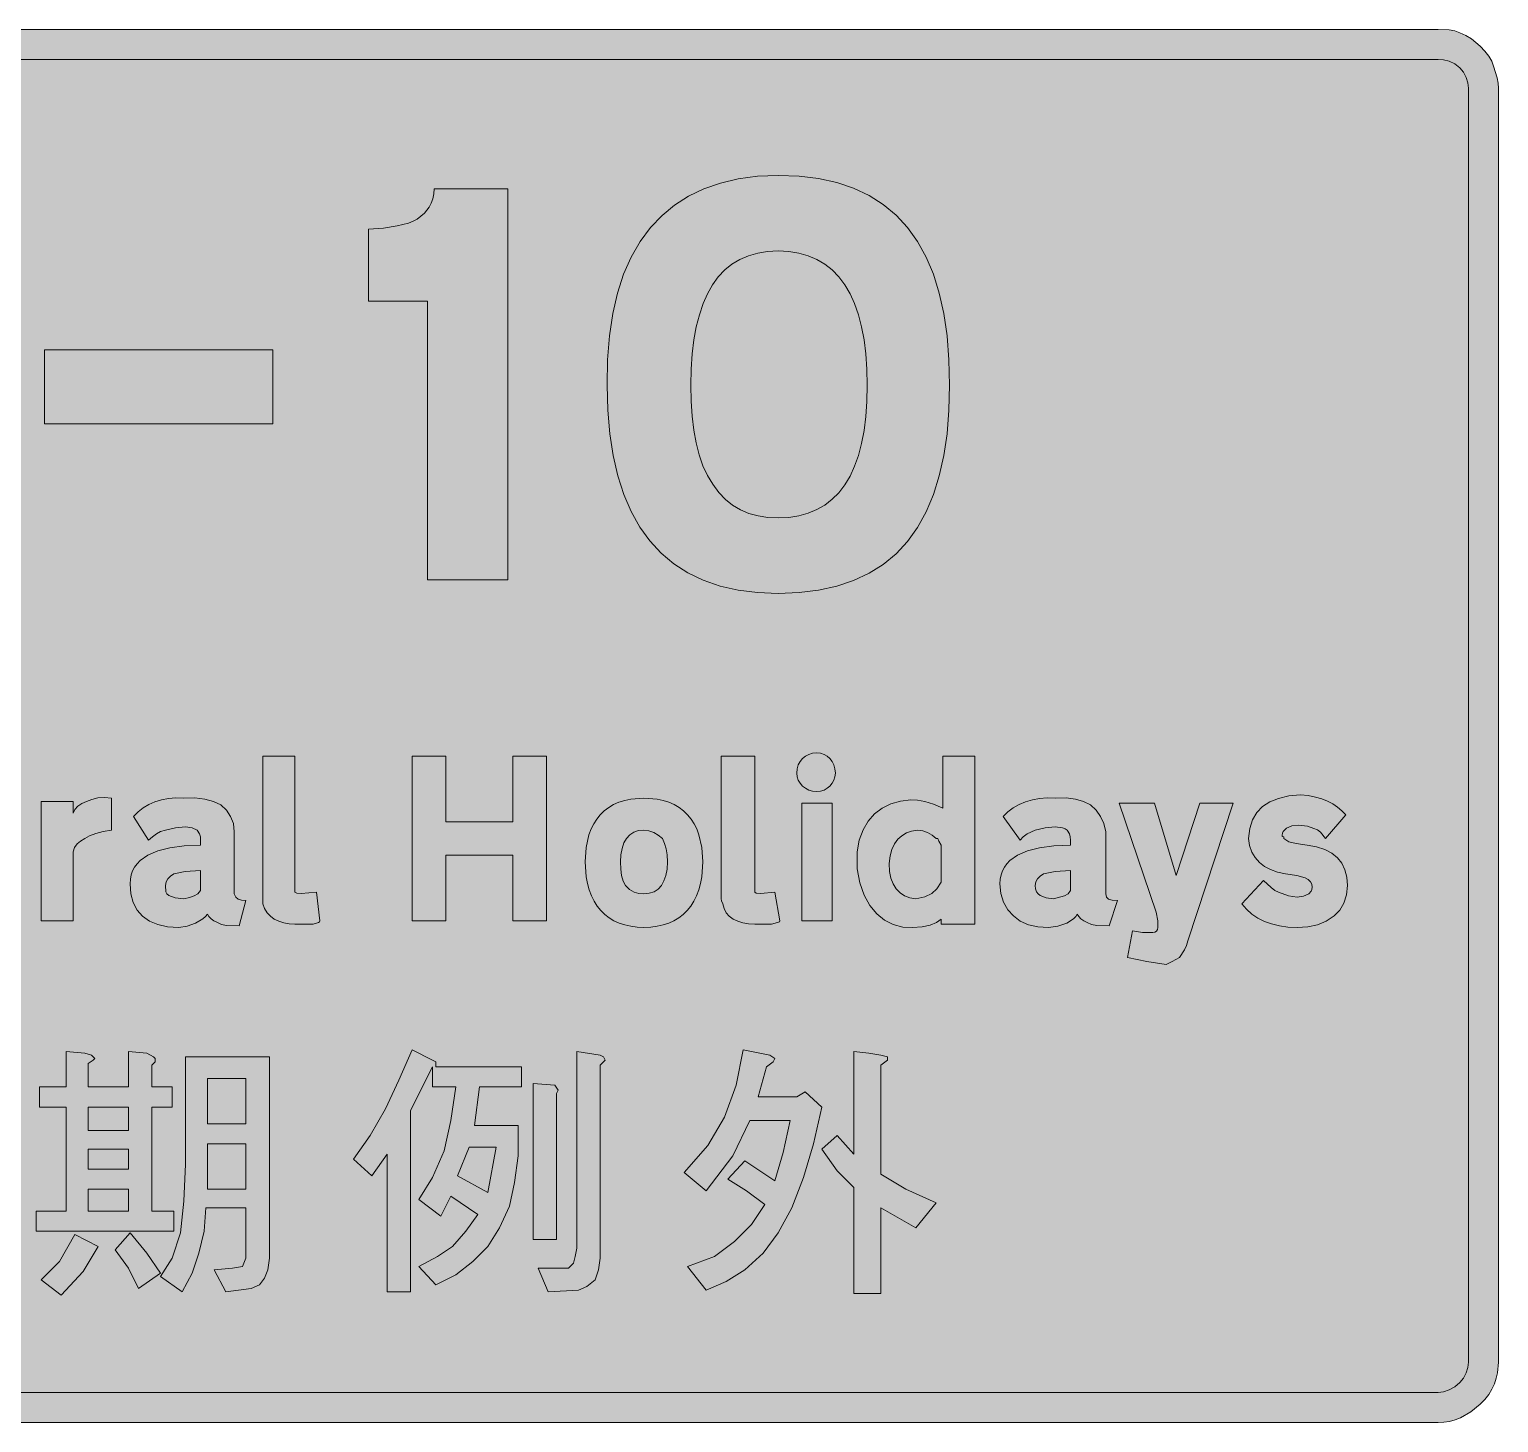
# Model space of a CAD drawing. Header units: metres. Extents: x 16 to 553, y 13 to 262.
# Drawn here: x 290.2 to 552.7, y 12.5 to 261.5 of the extents above; entities that cross this region are included whole.
import ezdxf

# ---------------------------------------------------------------- set-up
doc = ezdxf.new("R2010")
doc.units = ezdxf.units.M
doc.layers.add('FILL_BLACK_000000', color=7, linetype='Continuous', true_color=0x000000)
doc.layers.add('FILL_WHITE_FFFFFF', color=7, linetype='Continuous', true_color=0xffffff)

msp = doc.modelspace()

# ---------------------------------------------------------------- hatches: boundary and pattern name
at = {"layer": 'FILL_BLACK_000000', "true_color": 0x000000}
h = msp.add_hatch(color=7, dxfattribs=at)
h.dxf.hatch_style = 1
h.paths.add_polyline_path([(543.84, 261.46), (544.84, 261.29), (545.79, 260.94), (546.86, 260.44), (547.82, 259.85), (549.39, 258.54), (550.23, 257.64), (550.93, 256.74), (551.46, 255.84), (551.79, 254.94), (552.46, 252.88), (552.63, 251.94), (552.69, 251.04), (552.69, 23.34), (552.51, 21.45), (552.28, 20.47), (551.94, 19.48), (551.49, 18.5), (550.92, 17.56), (550.22, 16.67), (549.39, 15.84), (547.71, 14.44), (545.87, 13.4), (544.9, 13.03), (543.91, 12.76), (542.9, 12.6), (541.89, 12.54), (27.09, 12.54), (26.16, 12.6), (25.2, 12.76), (23.23, 13.4), (21.31, 14.44), (20.42, 15.1), (19.59, 15.84), (18.85, 16.67), (18.19, 17.56), (17.15, 19.48), (16.51, 21.45), (16.35, 22.41), (16.29, 23.34), (16.29, 251.04), (16.35, 251.97), (16.51, 252.93), (17.15, 254.9), (18.19, 256.82), (18.85, 257.71), (19.59, 258.54), (20.36, 259.21), (21.28, 259.85), (23.19, 260.94), (24.14, 261.29), (25.14, 261.46), (27.09, 261.54), (541.89, 261.54), (543.84, 261.46)])
h.paths.add_polyline_path([(24.98, 255.72), (24.06, 255.24), (23.26, 254.6), (22.61, 253.84), (22.11, 252.98), (21.8, 252.03), (21.69, 251.04), (21.69, 23.34), (21.8, 22.4), (22.14, 21.43), (22.7, 20.51), (23.49, 19.74), (24.26, 18.95), (25.18, 18.39), (26.15, 18.05), (27.09, 17.94), (541.89, 17.94), (542.84, 18.05), (543.84, 18.39), (544.84, 18.95), (545.79, 19.74), (546.4, 20.51), (546.88, 21.43), (547.18, 22.4), (547.29, 23.34), (547.29, 251.04), (547.18, 251.98), (546.88, 252.95), (546.4, 253.87), (545.79, 254.64), (544.84, 255.38), (543.84, 255.84), (542.84, 256.07), (541.89, 256.14), (27.09, 256.14), (26, 256.03), (24.98, 255.72)], flags=16)
h = msp.add_hatch(color=7, dxfattribs=at)
h.dxf.hatch_style = 1
h.paths.add_polyline_path([(454.14, 189.28), (453.56, 185.37), (452.75, 181.74), (451.7, 178.39), (450.41, 175.33), (448.88, 172.54), (447.09, 170.04), (445.05, 167.83), (442.76, 165.93), (440.23, 164.33), (437.45, 163.03), (434.44, 162.02), (431.19, 161.31), (427.7, 160.88), (423.99, 160.74), (420.28, 160.89), (416.82, 161.33), (413.59, 162.06), (410.6, 163.09), (407.85, 164.41), (405.34, 166.02), (403.07, 167.92), (401.04, 170.11), (399.25, 172.59), (397.69, 175.36), (396.38, 178.41), (395.3, 181.75), (394.47, 185.37), (393.87, 189.28), (393.51, 193.47), (393.39, 197.94), (393.5, 202.51), (393.85, 206.78), (394.43, 210.74), (395.26, 214.4), (396.35, 217.77), (397.69, 220.85), (399.3, 223.64), (401.19, 226.14), (403.22, 228.26), (405.47, 230.12), (407.96, 231.72), (410.68, 233.04), (413.64, 234.08), (416.84, 234.83), (420.29, 235.29), (423.99, 235.44), (427.7, 235.3), (431.19, 234.87), (434.44, 234.16), (437.45, 233.15), (440.23, 231.85), (442.76, 230.25), (445.05, 228.35), (447.09, 226.14), (448.88, 223.64), (450.41, 220.85), (451.7, 217.77), (452.75, 214.4), (453.56, 210.74), (454.14, 206.78), (454.48, 202.51), (454.59, 197.94), (454.48, 193.47), (454.14, 189.28)])
h.paths.add_polyline_path([(439.64, 203.54), (439.32, 206.06), (438.88, 208.4), (438.32, 210.55), (437.63, 212.52), (436.81, 214.3), (435.88, 215.9), (434.82, 217.31), (433.64, 218.54), (432.33, 219.58), (430.9, 220.43), (429.36, 221.09), (427.69, 221.56), (425.9, 221.85), (423.99, 221.94), (422.08, 221.85), (420.31, 221.56), (418.65, 221.09), (417.12, 220.43), (415.72, 219.58), (414.44, 218.54), (413.28, 217.31), (412.25, 215.9), (411.34, 214.3), (410.56, 212.52), (409.89, 210.55), (409.35, 208.4), (408.93, 206.06), (408.63, 203.54), (408.45, 200.83), (408.39, 197.94), (408.45, 195.1), (408.62, 192.43), (408.91, 189.94), (409.33, 187.63), (409.87, 185.5), (410.54, 183.55), (411.35, 181.8), (412.29, 180.24), (413.36, 178.78), (414.54, 177.53), (415.83, 176.5), (417.24, 175.66), (418.76, 175.03), (420.39, 174.59), (422.13, 174.33), (423.99, 174.24), (425.9, 174.33), (427.69, 174.61), (429.36, 175.06), (430.9, 175.71), (432.33, 176.53), (433.64, 177.55), (434.82, 178.74), (435.88, 180.13), (436.81, 181.7), (437.63, 183.45), (438.32, 185.4), (438.88, 187.53), (439.32, 189.85), (439.64, 192.36), (439.83, 195.05), (439.89, 197.94), (439.83, 200.83), (439.64, 203.54)], flags=16)
h = msp.add_hatch(color=7, dxfattribs=at)
h.dxf.hatch_style = 1
h.paths.add_polyline_path([(375.69, 163.14), (361.29, 163.14), (361.29, 212.94), (350.79, 212.94), (350.79, 225.84), (353.45, 226.03), (355.89, 226.44), (357.92, 226.93), (358.76, 227.24), (359.49, 227.64), (360.77, 228.69), (361.59, 229.74), (361.98, 230.47), (362.26, 231.28), (362.43, 232.14), (362.49, 233.04), (375.69, 233.04), (375.69, 163.14)])
h = msp.add_hatch(color=7, dxfattribs=at)
h.dxf.hatch_style = 1
h.paths.add_polyline_path([(292.89, 204.24), (333.69, 204.24), (333.69, 191.04), (292.89, 191.04), (292.89, 204.24)])
h = msp.add_hatch(color=7, dxfattribs=at)
h.dxf.hatch_style = 1
h.paths.add_polyline_path([(337.59, 108.54), (337.59, 108.24), (337.59, 107.64), (337.59, 107.34), (337.99, 107.17), (338.75, 107.11), (341.49, 107.34), (342.09, 102.24), (342.03, 102.06), (341.83, 101.94), (340.89, 101.64), (337.59, 101.64), (336.59, 101.7), (335.64, 101.86), (334.76, 102.15), (333.95, 102.54), (333.25, 103.05), (332.65, 103.66), (332.2, 104.4), (331.89, 105.24), (331.89, 106.14), (331.89, 106.74), (331.89, 131.64), (337.59, 131.64), (337.59, 108.54)])
h = msp.add_hatch(color=7, dxfattribs=at)
h.dxf.hatch_style = 1
h.paths.add_polyline_path([(370.59, 119.94), (376.59, 119.94), (376.59, 131.64), (382.59, 131.64), (382.59, 102.24), (376.59, 102.24), (376.59, 113.94), (370.59, 113.94), (364.59, 113.94), (364.59, 102.24), (358.59, 102.24), (358.59, 131.64), (364.59, 131.64), (364.59, 119.94), (370.59, 119.94)])
h = msp.add_hatch(color=7, dxfattribs=at)
h.dxf.hatch_style = 1
h.paths.add_polyline_path([(419.79, 108.54), (419.79, 108.24), (419.79, 107.64), (419.79, 107.34), (420.06, 107.17), (420.8, 107.11), (423.39, 107.34), (424.29, 102.24), (424.18, 102.06), (423.88, 101.94), (422.79, 101.64), (419.79, 101.64), (418.7, 101.7), (417.68, 101.86), (416.75, 102.15), (415.93, 102.54), (415.23, 103.05), (414.69, 103.66), (414.3, 104.4), (414.09, 105.24), (413.83, 105.8), (413.79, 106.14), (413.79, 106.74), (413.79, 131.64), (419.79, 131.64), (419.79, 108.54)])
h = msp.add_hatch(color=7, dxfattribs=at)
h.dxf.hatch_style = 1
h.paths.add_polyline_path([(434.12, 127.98), (433.93, 127.36), (433.62, 126.8), (433.22, 126.31), (432.73, 125.91), (432.17, 125.6), (431.55, 125.41), (430.89, 125.34), (430.13, 125.41), (429.44, 125.6), (428.83, 125.91), (428.3, 126.31), (427.88, 126.8), (427.56, 127.36), (427.36, 127.98), (427.29, 128.64), (427.36, 129.4), (427.56, 130.09), (427.88, 130.7), (428.3, 131.23), (428.83, 131.65), (429.44, 131.97), (430.13, 132.17), (430.89, 132.24), (431.55, 132.17), (432.17, 131.97), (432.73, 131.65), (433.22, 131.23), (433.62, 130.7), (433.93, 130.09), (434.12, 129.4), (434.19, 128.64), (434.12, 127.98)])
h = msp.add_hatch(color=7, dxfattribs=at)
h.dxf.hatch_style = 1
h.paths.add_polyline_path([(459.09, 131.64), (459.09, 101.64), (453.09, 101.64), (453.09, 102.54), (452.25, 101.93), (451.1, 101.45), (449.67, 101.15), (447.99, 101.04), (446.22, 101.11), (444.54, 101.54), (442.99, 102.33), (441.58, 103.48), (440.35, 104.97), (439.34, 106.82), (438.58, 109.01), (438.09, 111.54), (438.09, 112.14), (438.09, 114.24), (438.09, 114.54), (438.47, 116.65), (439.13, 118.48), (440.05, 120.04), (441.2, 121.33), (442.57, 122.35), (444.12, 123.1), (445.84, 123.6), (447.69, 123.84), (448.88, 123.77), (450.2, 123.54), (451.7, 123.08), (453.39, 122.34), (453.39, 131.64), (459.09, 131.64)])
h.paths.add_polyline_path([(453.09, 115.74), (452.68, 116.45), (452.49, 116.94), (452.19, 116.94), (451.46, 117.55), (450.65, 118.03), (449.79, 118.33), (448.89, 118.44), (447.82, 118.26), (446.87, 117.92), (446.04, 117.44), (445.33, 116.79), (444.74, 115.97), (444.29, 114.98), (443.97, 113.81), (443.79, 112.44), (443.87, 111.06), (444.12, 109.85), (444.52, 108.81), (445.06, 107.94), (445.75, 107.24), (446.57, 106.7), (447.52, 106.34), (448.59, 106.14), (450.18, 106.48), (451.4, 107.08), (452.34, 107.95), (453.09, 109.14), (453.09, 114.24), (453.09, 115.74)], flags=16)
h = msp.add_hatch(color=7, dxfattribs=at)
h.dxf.hatch_style = 1
h.paths.add_polyline_path([(292.29, 123.54), (297.99, 123.54), (297.99, 121.44), (298.32, 122.11), (298.85, 122.71), (299.55, 123.21), (300.39, 123.54), (301.35, 123.93), (302.42, 124.18), (303.6, 124.26), (304.89, 124.14), (304.89, 118.44), (303.38, 118.16), (302.04, 117.8), (300.92, 117.39), (300.09, 116.94), (299.3, 116.48), (298.7, 115.96), (298.28, 115.34), (297.99, 114.54), (297.99, 102.24), (292.29, 102.24), (292.29, 123.54)])
h = msp.add_hatch(color=7, dxfattribs=at)
h.dxf.hatch_style = 1
h.paths.add_polyline_path([(325.4, 101.41), (324.53, 101.59), (323.79, 101.94), (323.17, 102.22), (322.66, 102.58), (322.27, 102.99), (321.99, 103.44), (321.67, 102.99), (321.19, 102.56), (319.89, 101.79), (318.36, 101.25), (316.89, 101.04), (314.88, 101.17), (313.13, 101.54), (311.63, 102.16), (310.4, 103.03), (309.44, 104.13), (308.75, 105.47), (308.33, 107.04), (308.19, 108.84), (308.24, 109.66), (308.39, 110.43), (308.63, 111.15), (308.98, 111.82), (309.42, 112.43), (309.96, 113), (311.34, 113.98), (313.11, 114.74), (315.28, 115.29), (317.84, 115.63), (320.79, 115.74), (320.79, 116.64), (320.74, 117.26), (320.6, 117.76), (320.19, 118.44), (319.25, 118.85), (318.09, 119.04), (316.29, 118.85), (314.49, 118.44), (313.64, 118.16), (312.88, 117.76), (312.17, 117.26), (311.49, 116.64), (308.79, 120.84), (309.62, 121.68), (310.53, 122.41), (311.53, 123.02), (312.61, 123.5), (313.78, 123.86), (315.03, 124.09), (316.37, 124.18), (317.79, 124.14), (319.75, 124.21), (321.54, 123.99), (323.11, 123.55), (324.39, 122.94), (325.4, 121.98), (326.15, 120.88), (326.63, 119.61), (326.79, 118.14), (326.79, 107.04), (327.08, 106.47), (327.5, 106.1), (328.1, 105.9), (328.89, 105.84), (327.69, 101.34), (325.4, 101.41)])
h.paths.add_polyline_path([(314.74, 107.02), (315.09, 106.74), (316.22, 106.33), (317.79, 106.14), (318.81, 106.37), (319.63, 106.66), (320.28, 107.07), (320.79, 107.64), (320.79, 111.24), (318.05, 111.05), (315.99, 110.64), (315.38, 110.19), (314.9, 109.7), (314.6, 109.16), (314.49, 108.54), (314.57, 107.41), (314.74, 107.02)], flags=16)
h = msp.add_hatch(color=7, dxfattribs=at)
h.dxf.hatch_style = 1
h.paths.add_polyline_path([(410.09, 108.88), (409.78, 107.75), (409.38, 106.7), (408.91, 105.74), (408.35, 104.87), (407.72, 104.08), (407, 103.38), (406.21, 102.76), (405.35, 102.24), (404.42, 101.81), (403.41, 101.48), (402.34, 101.24), (401.2, 101.09), (399.99, 101.04), (398.78, 101.09), (397.64, 101.24), (396.57, 101.48), (395.56, 101.81), (394.63, 102.24), (393.77, 102.76), (392.98, 103.38), (392.26, 104.08), (391.63, 104.87), (391.07, 105.74), (390.6, 106.7), (390.2, 107.75), (389.89, 108.88), (389.67, 110.08), (389.49, 112.74), (389.66, 115.32), (390.17, 117.61), (390.54, 118.64), (391.01, 119.57), (391.56, 120.41), (392.19, 121.14), (392.91, 121.87), (393.7, 122.49), (394.58, 123.01), (395.53, 123.43), (396.55, 123.74), (397.63, 123.97), (399.99, 124.14), (402.35, 123.97), (403.43, 123.74), (404.45, 123.43), (405.4, 123.01), (406.28, 122.49), (407.07, 121.87), (407.79, 121.14), (408.42, 120.41), (408.97, 119.57), (409.44, 118.64), (409.81, 117.61), (410.32, 115.32), (410.49, 112.74), (410.31, 110.08), (410.09, 108.88)])
h.paths.add_polyline_path([(403.97, 115.06), (403.68, 116.03), (403.29, 116.94), (402.56, 117.55), (401.75, 118.03), (400.89, 118.33), (399.99, 118.44), (399.03, 118.34), (398.19, 118.06), (397.47, 117.59), (396.88, 116.94), (396.41, 116.13), (396.07, 115.15), (395.86, 114.02), (395.79, 112.74), (395.85, 111.45), (396.01, 110.3), (396.3, 109.32), (396.69, 108.54), (397.42, 107.8), (398.23, 107.34), (399.09, 107.11), (399.99, 107.04), (400.95, 107.14), (401.79, 107.42), (402.51, 107.89), (403.1, 108.54), (403.57, 109.35), (403.91, 110.33), (404.12, 111.46), (404.19, 112.74), (404.13, 113.99), (403.97, 115.06)], flags=16)
h = msp.add_hatch(color=7, dxfattribs=at)
h.dxf.hatch_style = 1
h.paths.add_polyline_path([(480.92, 101.41), (479.97, 101.59), (479.19, 101.94), (478.57, 102.22), (478.07, 102.58), (477.67, 102.99), (477.39, 103.44), (477.17, 102.99), (476.76, 102.56), (475.52, 101.79), (473.93, 101.25), (472.29, 101.04), (470.38, 101.16), (468.69, 101.53), (467.23, 102.18), (465.99, 103.14), (464.98, 104.2), (464.23, 105.54), (463.75, 107.11), (463.59, 108.84), (463.64, 109.66), (463.79, 110.43), (464.03, 111.15), (464.38, 111.82), (464.82, 112.43), (465.36, 113), (466.74, 113.98), (468.51, 114.74), (470.68, 115.29), (473.24, 115.63), (476.19, 115.74), (476.19, 116.64), (476.14, 117.26), (476, 117.76), (475.59, 118.44), (475.26, 118.66), (474.77, 118.85), (473.49, 119.04), (471.69, 118.85), (469.89, 118.44), (468.43, 117.76), (467.74, 117.26), (467.19, 116.64), (464.19, 120.84), (465.03, 121.68), (465.98, 122.41), (467.03, 123.02), (468.17, 123.5), (469.39, 123.86), (470.69, 124.09), (472.06, 124.18), (473.49, 124.14), (475.4, 124.21), (477.09, 123.99), (478.55, 123.55), (479.79, 122.94), (480.8, 121.98), (481.59, 120.88), (482.15, 119.61), (482.49, 118.14), (482.49, 107.04), (482.61, 106.47), (482.98, 106.1), (483.63, 105.9), (484.59, 105.84), (483.09, 101.34), (480.92, 101.41)])
h.paths.add_polyline_path([(470.11, 107.41), (470.4, 107.02), (470.79, 106.74), (471.88, 106.33), (473.19, 106.14), (475.14, 106.66), (475.81, 107.07), (476.19, 107.64), (476.19, 111.24), (473.45, 111.05), (471.39, 110.64), (470.78, 110.19), (470.3, 109.7), (470, 109.16), (469.89, 108.54), (469.95, 107.92), (470.11, 107.41)], flags=16)
h = msp.add_hatch(color=7, dxfattribs=at)
h.dxf.hatch_style = 1
h.paths.add_polyline_path([(525.53, 106.85), (525.05, 105.39), (524.3, 104.15), (523.29, 103.14), (521.88, 102.18), (520.33, 101.53), (518.61, 101.16), (516.69, 101.04), (515.06, 101.11), (513.54, 101.32), (512.13, 101.66), (510.84, 102.13), (509.66, 102.72), (508.59, 103.44), (507.63, 104.28), (506.79, 105.24), (510.69, 109.44), (512.04, 108.16), (512.71, 107.67), (513.39, 107.34), (515.15, 106.66), (516.69, 106.44), (517.85, 106.63), (518.79, 107.04), (519.2, 107.53), (519.34, 107.84), (519.39, 108.24), (519.31, 108.76), (519.06, 109.21), (518.66, 109.58), (518.12, 109.89), (516.61, 110.35), (514.59, 110.64), (513.2, 110.94), (511.96, 111.37), (510.87, 111.95), (509.94, 112.66), (509.18, 113.52), (508.6, 114.52), (508.2, 115.66), (507.99, 116.94), (508.23, 118.73), (508.73, 120.27), (509.48, 121.57), (510.5, 122.64), (511.79, 123.48), (513.35, 124.11), (515.18, 124.53), (517.29, 124.74), (518.68, 124.59), (519.95, 124.35), (521.09, 124.02), (522.13, 123.61), (523.06, 123.12), (523.91, 122.55), (524.69, 121.89), (525.39, 121.14), (521.79, 116.94), (520.85, 118.06), (520.31, 118.46), (519.69, 118.74), (518.57, 119.15), (516.99, 119.34), (515.76, 119.19), (514.81, 118.78), (514.21, 118.2), (514.05, 117.88), (513.99, 117.54), (514.03, 117.28), (514.29, 117.24), (514.29, 116.94), (515.19, 116.34), (516.5, 116.04), (518.49, 115.74), (520.18, 115.43), (521.64, 114.95), (522.88, 114.31), (523.89, 113.49), (524.68, 112.51), (525.24, 111.35), (525.58, 110.03), (525.69, 108.54), (525.53, 106.85)])
h = msp.add_hatch(color=7, dxfattribs=at)
h.dxf.hatch_style = 1
h.paths.add_polyline_path([(428.19, 102.24), (428.19, 123.24), (433.59, 123.24), (433.59, 102.24), (428.19, 102.24)])
h = msp.add_hatch(color=7, dxfattribs=at)
h.dxf.hatch_style = 1
h.paths.add_polyline_path([(497.19, 98.64), (496.91, 97.79), (496.55, 97.03), (495.69, 95.64), (494.38, 94.93), (493.29, 94.44), (489.84, 94.93), (486.39, 95.64), (487.29, 100.44), (489.09, 100.14), (490.89, 100.14), (491.28, 100.2), (491.56, 100.36), (491.73, 100.65), (491.79, 101.04), (491.79, 102.24), (491.49, 103.74), (484.89, 123.24), (491.19, 123.24), (495.09, 110.34), (499.29, 123.24), (505.29, 123.24), (497.19, 98.64)])
h = msp.add_hatch(color=7, dxfattribs=at)
h.dxf.hatch_style = 1
h.paths.add_polyline_path([(301.29, 78.24), (301.89, 77.64), (301.59, 77.34), (300.69, 76.74), (300.69, 72.54), (307.89, 72.54), (307.89, 78.84), (311.19, 78.54), (312.39, 77.94), (312.69, 77.64), (312.69, 77.04), (312.09, 76.44), (312.09, 72.54), (315.69, 72.54), (315.69, 68.94), (312.09, 68.94), (312.09, 50.34), (315.99, 50.34), (315.99, 46.74), (291.39, 46.74), (291.39, 50.34), (296.79, 50.34), (296.79, 68.94), (291.99, 68.94), (291.99, 72.54), (296.79, 72.54), (296.79, 78.84), (300.09, 78.54), (301.29, 78.24)])
h.paths.add_polyline_path([(300.69, 57.84), (307.89, 57.84), (307.89, 61.44), (300.69, 61.44), (300.69, 57.84)], flags=16)
h.paths.add_polyline_path([(300.69, 54.24), (300.69, 50.34), (307.89, 50.34), (307.89, 54.24), (300.69, 54.24)], flags=16)
h.paths.add_polyline_path([(307.89, 68.94), (300.69, 68.94), (300.69, 64.74), (307.89, 64.74), (307.89, 68.94)], flags=16)
h = msp.add_hatch(color=7, dxfattribs=at)
h.dxf.hatch_style = 1
h.paths.add_polyline_path([(353.79, 68.64), (356.19, 73.74), (358.59, 79.14), (362.19, 77.34), (362.79, 77.04), (362.79, 76.14), (378.09, 76.14), (378.09, 72.54), (370.59, 72.54), (369.69, 65.64), (377.49, 65.64), (377.49, 60.24), (376.89, 55.44), (375.99, 51.24), (374.19, 47.34), (372.09, 44.04), (369.39, 41.34), (366.39, 38.94), (362.79, 37.14), (359.79, 40.44), (363.09, 42.24), (365.79, 44.04), (368.19, 46.74), (370.29, 49.74), (365.49, 53.04), (363.69, 49.44), (359.79, 52.44), (362.19, 56.34), (364.29, 61.14), (365.49, 66.54), (366.39, 72.54), (362.19, 72.54), (362.19, 76.14), (358.29, 68.34), (358.29, 35.94), (354.09, 35.94), (354.09, 60.54), (351.39, 56.64), (348.09, 59.64), (351.09, 63.84), (353.79, 68.64)])
h.paths.add_polyline_path([(372.09, 53.64), (373.59, 61.74), (368.79, 61.74), (366.69, 56.64), (372.09, 53.64)], flags=16)
h = msp.add_hatch(color=7, dxfattribs=at)
h.dxf.hatch_style = 1
h.paths.add_polyline_path([(392.19, 78.24), (392.79, 77.94), (393.09, 77.34), (392.79, 77.04), (392.19, 76.44), (392.19, 41.94), (391.89, 39.84), (391.29, 38.04), (389.79, 36.84), (388.29, 36.24), (382.89, 35.94), (381.09, 40.14), (385.29, 40.14), (386.49, 40.14), (387.39, 41.04), (387.69, 42.24), (387.99, 43.74), (387.99, 78.84), (392.19, 78.24)])
h = msp.add_hatch(color=7, dxfattribs=at)
h.dxf.hatch_style = 1
h.paths.add_polyline_path([(422.49, 78.24), (423.39, 77.64), (423.09, 77.04), (421.89, 76.14), (420.39, 70.74), (427.29, 70.74), (428.79, 71.64), (431.79, 68.94), (430.29, 62.34), (428.49, 56.34), (426.39, 50.94), (423.99, 46.44), (421.29, 42.84), (417.99, 39.84), (414.69, 37.74), (411.09, 36.24), (407.79, 40.44), (412.59, 42.24), (416.19, 44.94), (419.19, 47.94), (421.59, 51.54), (418.29, 53.94), (414.99, 56.04), (417.99, 59.34), (423.39, 55.74), (424.89, 60.84), (426.09, 66.54), (418.89, 66.54), (415.89, 60.24), (411.09, 53.94), (407.19, 57.24), (411.39, 62.04), (414.39, 67.14), (416.49, 72.84), (417.69, 79.14), (420.69, 78.54), (422.49, 78.24)])
h = msp.add_hatch(color=7, dxfattribs=at)
h.dxf.hatch_style = 1
h.paths.add_polyline_path([(442.29, 78.24), (443.49, 77.94), (443.49, 77.34), (442.29, 76.44), (442.29, 56.94), (446.79, 54.24), (452.19, 51.84), (448.59, 47.34), (442.29, 50.94), (442.29, 35.64), (437.49, 35.64), (437.49, 54.54), (434.49, 57.54), (431.79, 61.44), (434.49, 63.84), (437.49, 60.54), (437.49, 78.84), (440.19, 78.54), (442.29, 78.24)])
h = msp.add_hatch(color=7, dxfattribs=at)
h.dxf.hatch_style = 1
h.paths.add_polyline_path([(332.79, 39.84), (332.19, 38.34), (331.29, 37.14), (329.79, 36.54), (325.29, 35.94), (323.19, 39.84), (326.49, 40.14), (328.29, 40.44), (328.89, 41.94), (328.89, 50.94), (321.69, 50.94), (321.39, 46.74), (320.49, 42.84), (319.29, 39.24), (317.49, 35.94), (313.59, 38.64), (315.69, 41.94), (317.19, 46.44), (317.79, 52.14), (318.09, 58.74), (318.09, 77.94), (333.09, 77.94), (333.09, 41.94), (332.79, 39.84)])
h.paths.add_polyline_path([(321.99, 62.34), (321.99, 54.24), (328.89, 54.24), (328.89, 62.34), (321.99, 62.34)], flags=16)
h.paths.add_polyline_path([(328.89, 74.04), (321.99, 74.04), (321.99, 65.94), (328.89, 65.94), (328.89, 74.04)], flags=16)
h = msp.add_hatch(color=7, dxfattribs=at)
h.dxf.hatch_style = 1
h.paths.add_polyline_path([(384.09, 72.84), (384.69, 71.94), (384.39, 71.34), (384.39, 45.24), (380.19, 45.24), (380.19, 73.14), (384.09, 72.84)])
h = msp.add_hatch(color=7, dxfattribs=at)
h.dxf.hatch_style = 1
h.paths.add_polyline_path([(295.59, 41.34), (298.29, 46.14), (302.49, 44.04), (299.79, 39.54), (295.89, 35.34), (292.29, 38.04), (295.59, 41.34)])
h = msp.add_hatch(color=7, dxfattribs=at)
h.dxf.hatch_style = 1
h.paths.add_polyline_path([(311.19, 42.84), (313.59, 39.24), (309.69, 36.54), (307.89, 40.14), (305.49, 43.44), (308.19, 46.44), (311.19, 42.84)])
at = {"layer": 'FILL_WHITE_FFFFFF', "true_color": 0xffffff}
h = msp.add_hatch(color=7, dxfattribs=at)
h.dxf.hatch_style = 1
h.paths.add_polyline_path([(541.89, 256.14), (542.84, 256.07), (543.84, 255.84), (544.84, 255.38), (545.79, 254.64), (546.4, 253.87), (546.88, 252.95), (547.18, 251.98), (547.29, 251.04), (547.29, 23.34), (547.18, 22.4), (546.88, 21.43), (546.4, 20.51), (545.79, 19.74), (544.84, 18.95), (543.84, 18.39), (542.84, 18.05), (541.89, 17.94), (27.09, 17.94), (26.19, 18.13), (25.29, 18.54), (24.67, 18.64), (24.16, 18.91), (23.77, 19.3), (23.49, 19.74), (23.05, 20.02), (22.66, 20.41), (22.39, 20.92), (22.29, 21.54), (21.88, 22.44), (21.69, 23.34), (21.69, 251.04), (21.8, 251.98), (22.14, 252.95), (22.7, 253.87), (23.49, 254.64), (24.26, 255.38), (25.18, 255.84), (26.15, 256.07), (27.09, 256.14), (541.89, 256.14)])

# ---------------------------------------------------------------- linework, layer by layer
at = {"layer": 'FILL_BLACK_000000', "lineweight": 0, "true_color": 0x000000}
for points in [[(27.09, 261.54), (541.89, 261.54), (543.84, 261.46), (544.84, 261.29), (545.79, 260.94), (546.86, 260.44), (547.82, 259.85), (549.39, 258.54), (550.23, 257.64), (550.93, 256.74), (551.46, 255.84), (551.79, 254.94), (552.46, 252.88), (552.63, 251.94), (552.69, 251.04), (552.69, 23.34), (552.51, 21.45), (552.28, 20.47), (551.94, 19.48), (551.49, 18.5), (550.92, 17.56), (550.22, 16.67), (549.39, 15.84), (547.71, 14.44), (545.87, 13.4), (544.9, 13.03), (543.91, 12.76), (542.9, 12.6), (541.89, 12.54), (27.09, 12.54)], [(27.09, 17.94), (541.89, 17.94), (542.84, 18.05), (543.84, 18.39), (544.84, 18.95), (545.79, 19.74), (546.4, 20.51), (546.88, 21.43), (547.18, 22.4), (547.29, 23.34), (547.29, 251.04), (547.18, 251.98), (546.88, 252.95), (546.4, 253.87), (545.79, 254.64), (544.84, 255.38), (543.84, 255.84), (542.84, 256.07), (541.89, 256.14), (27.09, 256.14)]]:
    msp.add_lwpolyline(points, dxfattribs=at)
for points in [[(454.14, 189.28), (453.56, 185.37), (452.75, 181.74), (451.7, 178.39), (450.41, 175.33), (448.88, 172.54), (447.09, 170.04), (445.05, 167.83), (442.76, 165.93), (440.23, 164.33), (437.45, 163.03), (434.44, 162.02), (431.19, 161.31), (427.7, 160.88), (423.99, 160.74), (420.28, 160.89), (416.82, 161.33), (413.59, 162.06), (410.6, 163.09), (407.85, 164.41), (405.34, 166.02), (403.07, 167.92), (401.04, 170.11), (399.25, 172.59), (397.69, 175.36), (396.38, 178.41), (395.3, 181.75), (394.47, 185.37), (393.87, 189.28), (393.51, 193.47), (393.39, 197.94), (393.5, 202.51), (393.85, 206.78), (394.43, 210.74), (395.26, 214.4), (396.35, 217.77), (397.69, 220.85), (399.3, 223.64), (401.19, 226.14), (403.22, 228.26), (405.47, 230.12), (407.96, 231.72), (410.68, 233.04), (413.64, 234.08), (416.84, 234.83), (420.29, 235.29), (423.99, 235.44), (427.7, 235.3), (431.19, 234.87), (434.44, 234.16), (437.45, 233.15), (440.23, 231.85), (442.76, 230.25), (445.05, 228.35), (447.09, 226.14), (448.88, 223.64), (450.41, 220.85), (451.7, 217.77), (452.75, 214.4), (453.56, 210.74), (454.14, 206.78), (454.48, 202.51), (454.59, 197.94), (454.48, 193.47)], [(375.69, 163.14), (361.29, 163.14), (361.29, 212.94), (350.79, 212.94), (350.79, 225.84), (353.45, 226.03), (355.89, 226.44), (357.92, 226.93), (358.76, 227.24), (359.49, 227.64), (360.77, 228.69), (361.59, 229.74), (361.98, 230.47), (362.26, 231.28), (362.43, 232.14), (362.49, 233.04), (375.69, 233.04)], [(439.64, 203.54), (439.32, 206.06), (438.88, 208.4), (438.32, 210.55), (437.63, 212.52), (436.81, 214.3), (435.88, 215.9), (434.82, 217.31), (433.64, 218.54), (432.33, 219.58), (430.9, 220.43), (429.36, 221.09), (427.69, 221.56), (425.9, 221.85), (423.99, 221.94), (422.08, 221.85), (420.31, 221.56), (418.65, 221.09), (417.12, 220.43), (415.72, 219.58), (414.44, 218.54), (413.28, 217.31), (412.25, 215.9), (411.34, 214.3), (410.56, 212.52), (409.89, 210.55), (409.35, 208.4), (408.93, 206.06), (408.63, 203.54), (408.45, 200.83), (408.39, 197.94), (408.45, 195.1), (408.62, 192.43), (408.91, 189.94), (409.33, 187.63), (409.87, 185.5), (410.54, 183.55), (411.35, 181.8), (412.29, 180.24), (413.36, 178.78), (414.54, 177.53), (415.83, 176.5), (417.24, 175.66), (418.76, 175.03), (420.39, 174.59), (422.13, 174.33), (423.99, 174.24), (425.9, 174.33), (427.69, 174.61), (429.36, 175.06), (430.9, 175.71), (432.33, 176.53), (433.64, 177.55), (434.82, 178.74), (435.88, 180.13), (436.81, 181.7), (437.63, 183.45), (438.32, 185.4), (438.88, 187.53), (439.32, 189.85), (439.64, 192.36), (439.83, 195.05), (439.89, 197.94), (439.83, 200.83)], [(292.89, 204.24), (333.69, 204.24), (333.69, 191.04), (292.89, 191.04)], [(337.59, 108.54), (337.59, 108.24), (337.59, 107.64), (337.59, 107.34), (337.99, 107.17), (338.75, 107.11), (341.49, 107.34), (342.09, 102.24), (342.03, 102.06), (341.83, 101.94), (340.89, 101.64), (337.59, 101.64), (336.59, 101.7), (335.64, 101.86), (334.76, 102.15), (333.95, 102.54), (333.25, 103.05), (332.65, 103.66), (332.2, 104.4), (331.89, 105.24), (331.89, 106.14), (331.89, 106.74), (331.89, 131.64), (337.59, 131.64)], [(370.59, 119.94), (376.59, 119.94), (376.59, 131.64), (382.59, 131.64), (382.59, 102.24), (376.59, 102.24), (376.59, 113.94), (370.59, 113.94), (364.59, 113.94), (364.59, 102.24), (358.59, 102.24), (358.59, 131.64), (364.59, 131.64), (364.59, 119.94)], [(419.79, 108.54), (419.79, 108.24), (419.79, 107.64), (419.79, 107.34), (420.06, 107.17), (420.8, 107.11), (423.39, 107.34), (424.29, 102.24), (424.18, 102.06), (423.88, 101.94), (422.79, 101.64), (419.79, 101.64), (418.7, 101.7), (417.68, 101.86), (416.75, 102.15), (415.93, 102.54), (415.23, 103.05), (414.69, 103.66), (414.3, 104.4), (414.09, 105.24), (413.83, 105.8), (413.79, 106.14), (413.79, 106.74), (413.79, 131.64), (419.79, 131.64)], [(434.12, 127.98), (433.93, 127.36), (433.62, 126.8), (433.22, 126.31), (432.73, 125.91), (432.17, 125.6), (431.55, 125.41), (430.89, 125.34), (430.13, 125.41), (429.44, 125.6), (428.83, 125.91), (428.3, 126.31), (427.88, 126.8), (427.56, 127.36), (427.36, 127.98), (427.29, 128.64), (427.36, 129.4), (427.56, 130.09), (427.88, 130.7), (428.3, 131.23), (428.83, 131.65), (429.44, 131.97), (430.13, 132.17), (430.89, 132.24), (431.55, 132.17), (432.17, 131.97), (432.73, 131.65), (433.22, 131.23), (433.62, 130.7), (433.93, 130.09), (434.12, 129.4), (434.19, 128.64)], [(459.09, 131.64), (459.09, 101.64), (453.09, 101.64), (453.09, 102.54), (452.25, 101.93), (451.1, 101.45), (449.67, 101.15), (447.99, 101.04), (446.22, 101.11), (444.54, 101.54), (442.99, 102.33), (441.58, 103.48), (440.35, 104.97), (439.34, 106.82), (438.58, 109.01), (438.09, 111.54), (438.09, 112.14), (438.09, 114.24), (438.09, 114.54), (438.47, 116.65), (439.13, 118.48), (440.05, 120.04), (441.2, 121.33), (442.57, 122.35), (444.12, 123.1), (445.84, 123.6), (447.69, 123.84), (448.88, 123.77), (450.2, 123.54), (451.7, 123.08), (453.39, 122.34), (453.39, 131.64)], [(292.29, 123.54), (297.99, 123.54), (297.99, 121.44), (298.32, 122.11), (298.85, 122.71), (299.55, 123.21), (300.39, 123.54), (301.35, 123.93), (302.42, 124.18), (303.6, 124.26), (304.89, 124.14), (304.89, 118.44), (303.38, 118.16), (302.04, 117.8), (300.92, 117.39), (300.09, 116.94), (299.3, 116.48), (298.7, 115.96), (298.28, 115.34), (297.99, 114.54), (297.99, 102.24), (292.29, 102.24)], [(325.4, 101.41), (324.53, 101.59), (323.79, 101.94), (323.17, 102.22), (322.66, 102.58), (322.27, 102.99), (321.99, 103.44), (321.67, 102.99), (321.19, 102.56), (319.89, 101.79), (318.36, 101.25), (316.89, 101.04), (314.88, 101.17), (313.13, 101.54), (311.63, 102.16), (310.4, 103.03), (309.44, 104.13), (308.75, 105.47), (308.33, 107.04), (308.19, 108.84), (308.24, 109.66), (308.39, 110.43), (308.63, 111.15), (308.98, 111.82), (309.42, 112.43), (309.96, 113), (311.34, 113.98), (313.11, 114.74), (315.28, 115.29), (317.84, 115.63), (320.79, 115.74), (320.79, 116.64), (320.74, 117.26), (320.6, 117.76), (320.19, 118.44), (319.25, 118.85), (318.09, 119.04), (316.29, 118.85), (314.49, 118.44), (313.64, 118.16), (312.88, 117.76), (312.17, 117.26), (311.49, 116.64), (308.79, 120.84), (309.62, 121.68), (310.53, 122.41), (311.53, 123.02), (312.61, 123.5), (313.78, 123.86), (315.03, 124.09), (316.37, 124.18), (317.79, 124.14), (319.75, 124.21), (321.54, 123.99), (323.11, 123.55), (324.39, 122.94), (325.4, 121.98), (326.15, 120.88), (326.63, 119.61), (326.79, 118.14), (326.79, 107.04), (327.08, 106.47), (327.5, 106.1), (328.1, 105.9), (328.89, 105.84), (327.69, 101.34)], [(410.09, 108.88), (409.78, 107.75), (409.38, 106.7), (408.91, 105.74), (408.35, 104.87), (407.72, 104.08), (407, 103.38), (406.21, 102.76), (405.35, 102.24), (404.42, 101.81), (403.41, 101.48), (402.34, 101.24), (401.2, 101.09), (399.99, 101.04), (398.78, 101.09), (397.64, 101.24), (396.57, 101.48), (395.56, 101.81), (394.63, 102.24), (393.77, 102.76), (392.98, 103.38), (392.26, 104.08), (391.63, 104.87), (391.07, 105.74), (390.6, 106.7), (390.2, 107.75), (389.89, 108.88), (389.67, 110.08), (389.49, 112.74), (389.66, 115.32), (390.17, 117.61), (390.54, 118.64), (391.01, 119.57), (391.56, 120.41), (392.19, 121.14), (392.91, 121.87), (393.7, 122.49), (394.58, 123.01), (395.53, 123.43), (396.55, 123.74), (397.63, 123.97), (399.99, 124.14), (402.35, 123.97), (403.43, 123.74), (404.45, 123.43), (405.4, 123.01), (406.28, 122.49), (407.07, 121.87), (407.79, 121.14), (408.42, 120.41), (408.97, 119.57), (409.44, 118.64), (409.81, 117.61), (410.32, 115.32), (410.49, 112.74), (410.31, 110.08)], [(480.92, 101.41), (479.97, 101.59), (479.19, 101.94), (478.57, 102.22), (478.07, 102.58), (477.67, 102.99), (477.39, 103.44), (477.17, 102.99), (476.76, 102.56), (475.52, 101.79), (473.93, 101.25), (472.29, 101.04), (470.38, 101.16), (468.69, 101.53), (467.23, 102.18), (465.99, 103.14), (464.98, 104.2), (464.23, 105.54), (463.75, 107.11), (463.59, 108.84), (463.64, 109.66), (463.79, 110.43), (464.03, 111.15), (464.38, 111.82), (464.82, 112.43), (465.36, 113), (466.74, 113.98), (468.51, 114.74), (470.68, 115.29), (473.24, 115.63), (476.19, 115.74), (476.19, 116.64), (476.14, 117.26), (476, 117.76), (475.59, 118.44), (475.26, 118.66), (474.77, 118.85), (473.49, 119.04), (471.69, 118.85), (469.89, 118.44), (468.43, 117.76), (467.74, 117.26), (467.19, 116.64), (464.19, 120.84), (465.03, 121.68), (465.98, 122.41), (467.03, 123.02), (468.17, 123.5), (469.39, 123.86), (470.69, 124.09), (472.06, 124.18), (473.49, 124.14), (475.4, 124.21), (477.09, 123.99), (478.55, 123.55), (479.79, 122.94), (480.8, 121.98), (481.59, 120.88), (482.15, 119.61), (482.49, 118.14), (482.49, 107.04), (482.61, 106.47), (482.98, 106.1), (483.63, 105.9), (484.59, 105.84), (483.09, 101.34)], [(525.53, 106.85), (525.05, 105.39), (524.3, 104.15), (523.29, 103.14), (521.88, 102.18), (520.33, 101.53), (518.61, 101.16), (516.69, 101.04), (515.06, 101.11), (513.54, 101.32), (512.13, 101.66), (510.84, 102.13), (509.66, 102.72), (508.59, 103.44), (507.63, 104.28), (506.79, 105.24), (510.69, 109.44), (512.04, 108.16), (512.71, 107.67), (513.39, 107.34), (515.15, 106.66), (516.69, 106.44), (517.85, 106.63), (518.79, 107.04), (519.2, 107.53), (519.34, 107.84), (519.39, 108.24), (519.31, 108.76), (519.06, 109.21), (518.66, 109.58), (518.12, 109.89), (516.61, 110.35), (514.59, 110.64), (513.2, 110.94), (511.96, 111.37), (510.87, 111.95), (509.94, 112.66), (509.18, 113.52), (508.6, 114.52), (508.2, 115.66), (507.99, 116.94), (508.23, 118.73), (508.73, 120.27), (509.48, 121.57), (510.5, 122.64), (511.79, 123.48), (513.35, 124.11), (515.18, 124.53), (517.29, 124.74), (518.68, 124.59), (519.95, 124.35), (521.09, 124.02), (522.13, 123.61), (523.06, 123.12), (523.91, 122.55), (524.69, 121.89), (525.39, 121.14), (521.79, 116.94), (520.85, 118.06), (520.31, 118.46), (519.69, 118.74), (518.57, 119.15), (516.99, 119.34), (515.76, 119.19), (514.81, 118.78), (514.21, 118.2), (514.05, 117.88), (513.99, 117.54), (514.03, 117.28), (514.29, 117.24), (514.29, 116.94), (515.19, 116.34), (516.5, 116.04), (518.49, 115.74), (520.18, 115.43), (521.64, 114.95), (522.88, 114.31), (523.89, 113.49), (524.68, 112.51), (525.24, 111.35), (525.58, 110.03), (525.69, 108.54)], [(428.19, 102.24), (428.19, 123.24), (433.59, 123.24), (433.59, 102.24)], [(497.19, 98.64), (496.91, 97.79), (496.55, 97.03), (495.69, 95.64), (494.38, 94.93), (493.29, 94.44), (489.84, 94.93), (486.39, 95.64), (487.29, 100.44), (489.09, 100.14), (490.89, 100.14), (491.28, 100.2), (491.56, 100.36), (491.73, 100.65), (491.79, 101.04), (491.79, 102.24), (491.49, 103.74), (484.89, 123.24), (491.19, 123.24), (495.09, 110.34), (499.29, 123.24), (505.29, 123.24)], [(403.97, 115.06), (403.68, 116.03), (403.29, 116.94), (402.56, 117.55), (401.75, 118.03), (400.89, 118.33), (399.99, 118.44), (399.03, 118.34), (398.19, 118.06), (397.47, 117.59), (396.88, 116.94), (396.41, 116.13), (396.07, 115.15), (395.86, 114.02), (395.79, 112.74), (395.85, 111.45), (396.01, 110.3), (396.3, 109.32), (396.69, 108.54), (397.42, 107.8), (398.23, 107.34), (399.09, 107.11), (399.99, 107.04), (400.95, 107.14), (401.79, 107.42), (402.51, 107.89), (403.1, 108.54), (403.57, 109.35), (403.91, 110.33), (404.12, 111.46), (404.19, 112.74), (404.13, 113.99)], [(453.09, 115.74), (452.68, 116.45), (452.49, 116.94), (452.19, 116.94), (451.46, 117.55), (450.65, 118.03), (449.79, 118.33), (448.89, 118.44), (447.82, 118.26), (446.87, 117.92), (446.04, 117.44), (445.33, 116.79), (444.74, 115.97), (444.29, 114.98), (443.97, 113.81), (443.79, 112.44), (443.87, 111.06), (444.12, 109.85), (444.52, 108.81), (445.06, 107.94), (445.75, 107.24), (446.57, 106.7), (447.52, 106.34), (448.59, 106.14), (450.18, 106.48), (451.4, 107.08), (452.34, 107.95), (453.09, 109.14), (453.09, 114.24)], [(314.74, 107.02), (315.09, 106.74), (316.22, 106.33), (317.79, 106.14), (318.81, 106.37), (319.63, 106.66), (320.28, 107.07), (320.79, 107.64), (320.79, 111.24), (318.05, 111.05), (315.99, 110.64), (315.38, 110.19), (314.9, 109.7), (314.6, 109.16), (314.49, 108.54), (314.57, 107.41)], [(470.11, 107.41), (470.4, 107.02), (470.79, 106.74), (471.88, 106.33), (473.19, 106.14), (475.14, 106.66), (475.81, 107.07), (476.19, 107.64), (476.19, 111.24), (473.45, 111.05), (471.39, 110.64), (470.78, 110.19), (470.3, 109.7), (470, 109.16), (469.89, 108.54), (469.95, 107.92)], [(301.29, 78.24), (301.89, 77.64), (301.59, 77.34), (300.69, 76.74), (300.69, 72.54), (307.89, 72.54), (307.89, 78.84), (311.19, 78.54), (312.39, 77.94), (312.69, 77.64), (312.69, 77.04), (312.09, 76.44), (312.09, 72.54), (315.69, 72.54), (315.69, 68.94), (312.09, 68.94), (312.09, 50.34), (315.99, 50.34), (315.99, 46.74), (291.39, 46.74), (291.39, 50.34), (296.79, 50.34), (296.79, 68.94), (291.99, 68.94), (291.99, 72.54), (296.79, 72.54), (296.79, 78.84), (300.09, 78.54)], [(353.79, 68.64), (356.19, 73.74), (358.59, 79.14), (362.19, 77.34), (362.79, 77.04), (362.79, 76.14), (378.09, 76.14), (378.09, 72.54), (370.59, 72.54), (369.69, 65.64), (377.49, 65.64), (377.49, 60.24), (376.89, 55.44), (375.99, 51.24), (374.19, 47.34), (372.09, 44.04), (369.39, 41.34), (366.39, 38.94), (362.79, 37.14), (359.79, 40.44), (363.09, 42.24), (365.79, 44.04), (368.19, 46.74), (370.29, 49.74), (365.49, 53.04), (363.69, 49.44), (359.79, 52.44), (362.19, 56.34), (364.29, 61.14), (365.49, 66.54), (366.39, 72.54), (362.19, 72.54), (362.19, 76.14), (358.29, 68.34), (358.29, 35.94), (354.09, 35.94), (354.09, 60.54), (351.39, 56.64), (348.09, 59.64), (351.09, 63.84)], [(392.19, 78.24), (392.79, 77.94), (393.09, 77.34), (392.79, 77.04), (392.19, 76.44), (392.19, 41.94), (391.89, 39.84), (391.29, 38.04), (389.79, 36.84), (388.29, 36.24), (382.89, 35.94), (381.09, 40.14), (385.29, 40.14), (386.49, 40.14), (387.39, 41.04), (387.69, 42.24), (387.99, 43.74), (387.99, 78.84)], [(422.49, 78.24), (423.39, 77.64), (423.09, 77.04), (421.89, 76.14), (420.39, 70.74), (427.29, 70.74), (428.79, 71.64), (431.79, 68.94), (430.29, 62.34), (428.49, 56.34), (426.39, 50.94), (423.99, 46.44), (421.29, 42.84), (417.99, 39.84), (414.69, 37.74), (411.09, 36.24), (407.79, 40.44), (412.59, 42.24), (416.19, 44.94), (419.19, 47.94), (421.59, 51.54), (418.29, 53.94), (414.99, 56.04), (417.99, 59.34), (423.39, 55.74), (424.89, 60.84), (426.09, 66.54), (418.89, 66.54), (415.89, 60.24), (411.09, 53.94), (407.19, 57.24), (411.39, 62.04), (414.39, 67.14), (416.49, 72.84), (417.69, 79.14), (420.69, 78.54)], [(442.29, 78.24), (443.49, 77.94), (443.49, 77.34), (442.29, 76.44), (442.29, 56.94), (446.79, 54.24), (452.19, 51.84), (448.59, 47.34), (442.29, 50.94), (442.29, 35.64), (437.49, 35.64), (437.49, 54.54), (434.49, 57.54), (431.79, 61.44), (434.49, 63.84), (437.49, 60.54), (437.49, 78.84), (440.19, 78.54)], [(332.79, 39.84), (332.19, 38.34), (331.29, 37.14), (329.79, 36.54), (325.29, 35.94), (323.19, 39.84), (326.49, 40.14), (328.29, 40.44), (328.89, 41.94), (328.89, 50.94), (321.69, 50.94), (321.39, 46.74), (320.49, 42.84), (319.29, 39.24), (317.49, 35.94), (313.59, 38.64), (315.69, 41.94), (317.19, 46.44), (317.79, 52.14), (318.09, 58.74), (318.09, 77.94), (333.09, 77.94), (333.09, 41.94)], [(328.89, 74.04), (321.99, 74.04), (321.99, 65.94), (328.89, 65.94)], [(384.09, 72.84), (384.69, 71.94), (384.39, 71.34), (384.39, 45.24), (380.19, 45.24), (380.19, 73.14)], [(307.89, 68.94), (300.69, 68.94), (300.69, 64.74), (307.89, 64.74)], [(300.69, 57.84), (307.89, 57.84), (307.89, 61.44), (300.69, 61.44)], [(321.99, 62.34), (321.99, 54.24), (328.89, 54.24), (328.89, 62.34)], [(372.09, 53.64), (373.59, 61.74), (368.79, 61.74), (366.69, 56.64)], [(300.69, 54.24), (300.69, 50.34), (307.89, 50.34), (307.89, 54.24)], [(295.59, 41.34), (298.29, 46.14), (302.49, 44.04), (299.79, 39.54), (295.89, 35.34), (292.29, 38.04)], [(311.19, 42.84), (313.59, 39.24), (309.69, 36.54), (307.89, 40.14), (305.49, 43.44), (308.19, 46.44)]]:
    msp.add_lwpolyline(points, close=True, dxfattribs=at)
at = {"layer": 'FILL_WHITE_FFFFFF', "lineweight": 0, "true_color": 0xffffff}
msp.add_lwpolyline([(27.09, 256.14), (541.89, 256.14), (542.84, 256.07), (543.84, 255.84), (544.84, 255.38), (545.79, 254.64), (546.4, 253.87), (546.88, 252.95), (547.18, 251.98), (547.29, 251.04), (547.29, 23.34), (547.18, 22.4), (546.88, 21.43), (546.4, 20.51), (545.79, 19.74), (544.84, 18.95), (543.84, 18.39), (542.84, 18.05), (541.89, 17.94), (27.09, 17.94)], dxfattribs=at)

doc.saveas('drawing.dxf')
